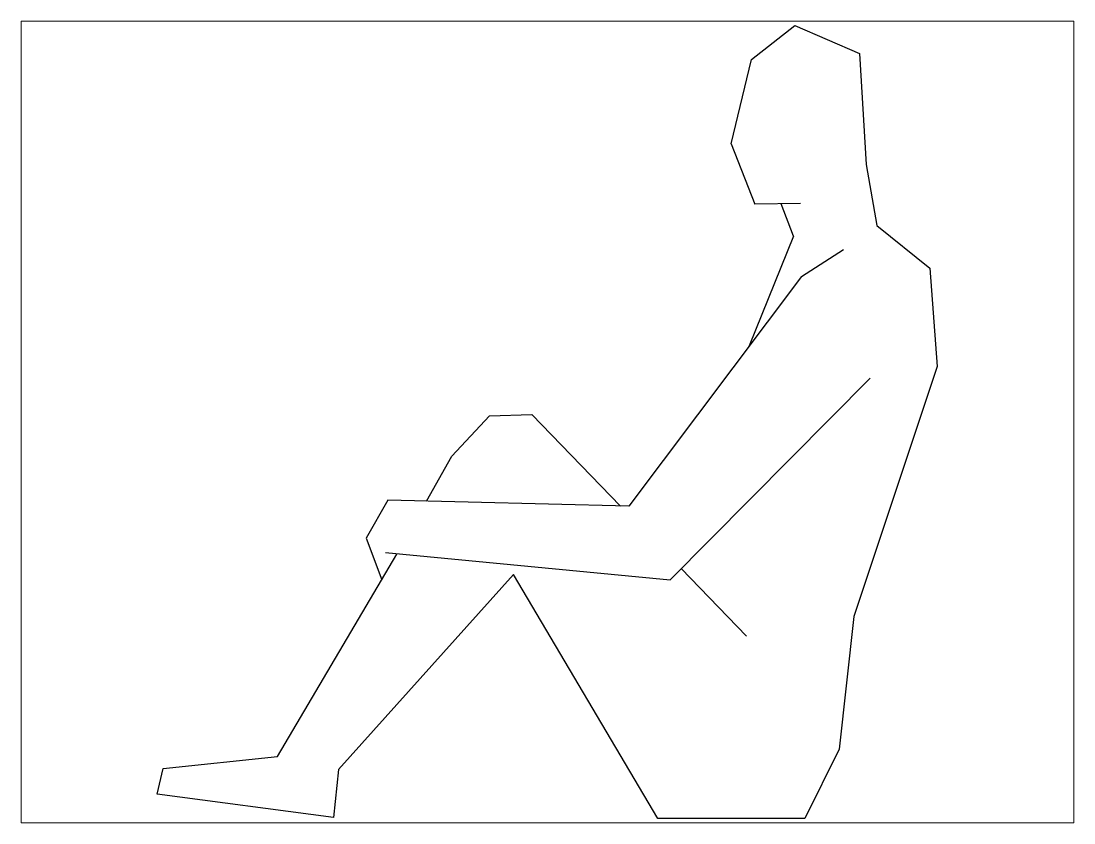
# Paper-space layout 'Layout1' of a CAD drawing. Header units: millimetres. Extents: x 1.05 to 9.45, y 0.8 to 7.2.
# The model-space entities are those that its viewports show. They can reach past a viewport. Long polylines and large blocks are cut down to what shows.
import ezdxf

# ---------------------------------------------------------------- set-up
doc = ezdxf.new("R2010")
doc.units = ezdxf.units.MM
doc.header["$MEASUREMENT"] = 0

# ---------------------------------------------------------------- blocks, each defined once
blk = doc.blocks.new('M_SITE2D_ELEV_PEOPLE_Man Sitting 5')
at = {"color": 0, "linetype": 'ByBlock'}
for p, q in [((35.776995, 897.178056), (87.213548, 937.375638)), ((87.213548, 937.375638), (163.514105, 904.21518)), ((11.754739, 797.285418), (35.776995, 897.178056)), ((163.514105, 904.21518), (171.178649, 772.929969)), ((11.754739, 797.285418), (39.796497, 726.165916)), ((171.178649, 772.929969), (183.962331, 700.637403)), ((93.594473, 726.972772), (39.796497, 726.165916)), ((85.536247, 688.280521), (70.893015, 726.632298)), ((183.962331, 700.637403), (246.476685, 650.273441)), ((85.536247, 688.280521), (33.080281, 558.488795)), ((94.833168, 640.657871), (144.373533, 672.526821)), ((246.476685, 650.273441), (255.164595, 534.313397)), ((94.833168, 640.657871), (-109.286542, 369.053921)), ((255.164595, 534.313397), (156.701617, 238.615284)), ((-60.319541, 282.179483), (176.220911, 520.264061)), ((-318.298849, 428.238821), (-273.743088, 475.960546)), ((-273.743088, 475.960546), (-223.771033, 477.431033)), ((-223.771033, 477.431033), (-119.039474, 369.292067)), ((-348.137526, 374.886142), (-318.298849, 428.238821)), ((-393.812339, 376.001421), (-419.596401, 331.38332)), ((-109.286542, 369.053921), (-393.812339, 376.001421)), ((-419.596401, 331.38332), (-400.990742, 282.085728)), ((-524.363348, 73.193094), (-383.035237, 312.487717)), ((-396.546802, 314.434982), (-60.319541, 282.179483)), ((-245.245445, 288.45312), (-452.25315, 57.859186)), ((-74.975978, 0), (-245.245445, 288.45312)), ((-47.332094, 295.251711), (29.959539, 215.445419)), ((156.701617, 238.615284), (139.325797, 82.069225)), ((139.325797, 82.069225), (98.782218, 0)), ((-659.460242, 59.099334), (-524.363348, 73.193094)), ((-666.347581, 28.783236), (-659.460242, 59.099334)), ((-452.25315, 57.859186), (-458.03388, 1.277813)), ((-458.03388, 1.277813), (-666.347581, 28.783236)), ((98.782218, 0), (-74.975978, 0))]:
    blk.add_line(p, q, dxfattribs=at)

msp = doc.modelspace()

# ---------------------------------------------------------------- block references
at = {"color": 0, "linetype": 'ByBlock'}
msp.add_blockref('M_SITE2D_ELEV_PEOPLE_Man Sitting 5', (13500, 4800), dxfattribs=at)

psp = doc.layouts.get("Layout1")

# ---------------------------------------------------------------- viewports
at = {"layer": '0'}
psp.add_viewport(center=(5.25, 4), size=(8.4, 6.4), view_center_point=(13294.7995, 5268.5812), view_height=947.805441, dxfattribs=at)

doc.saveas('drawing.dxf')
